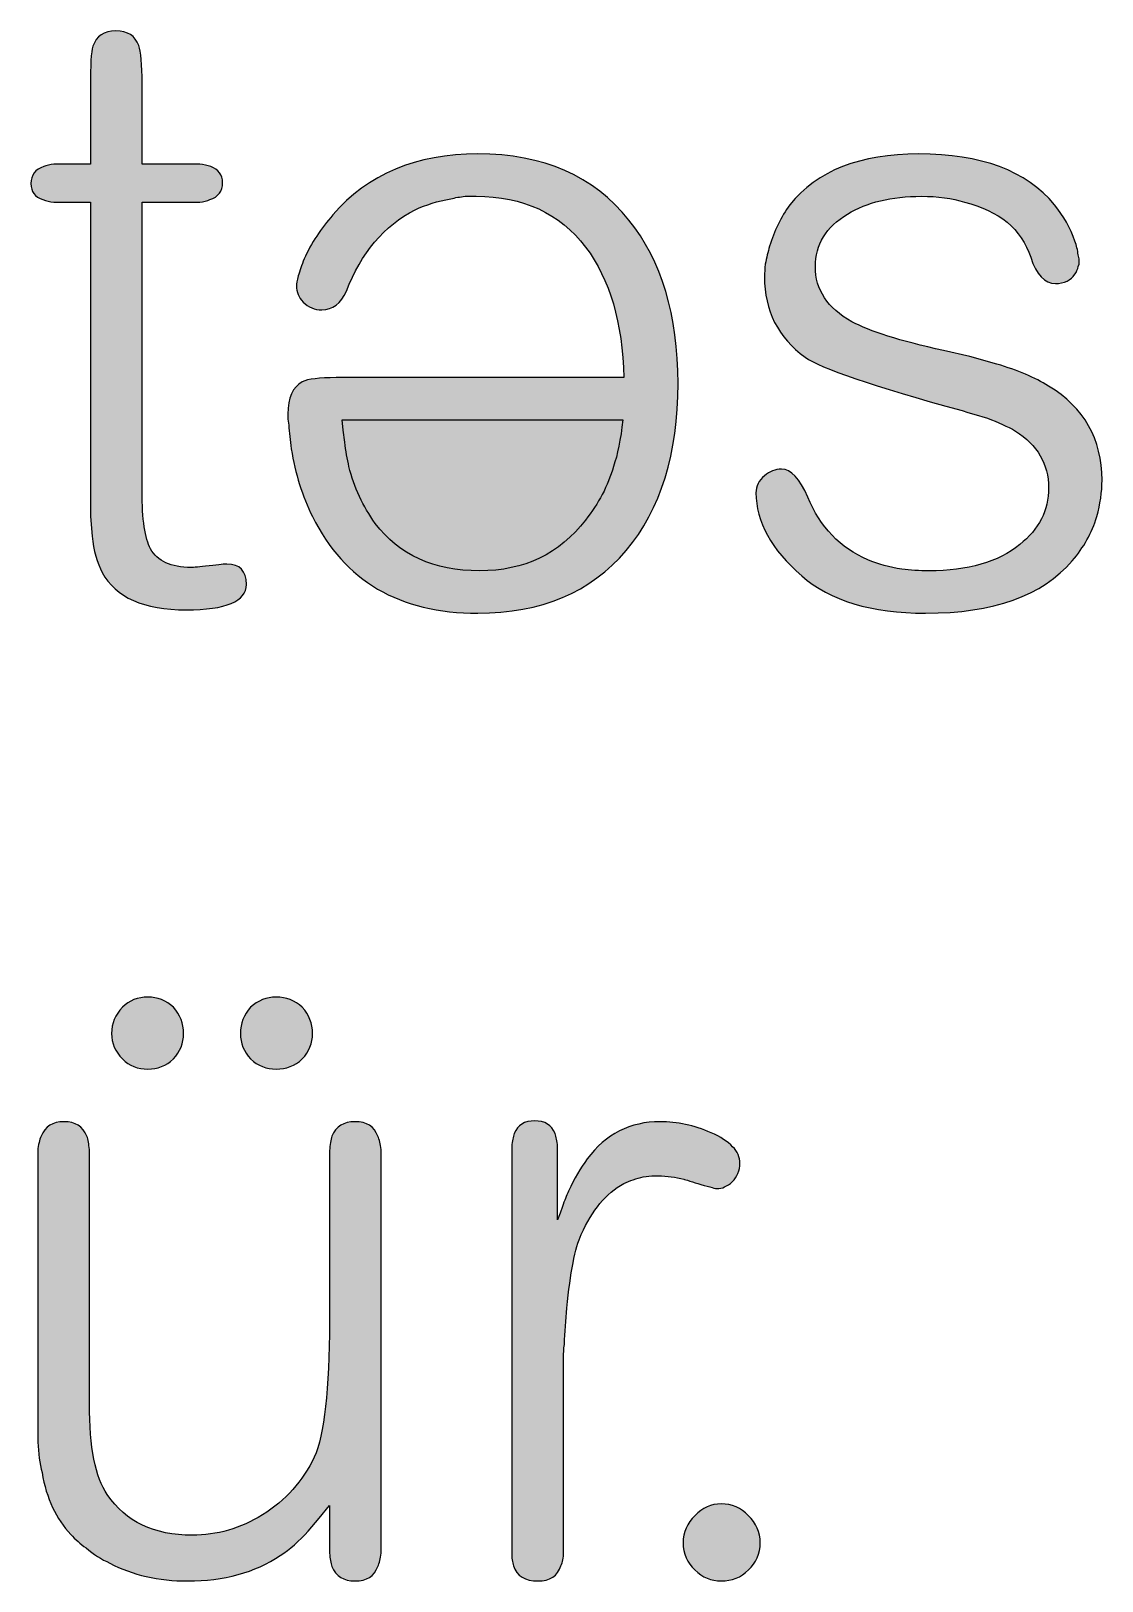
# Model space of a CAD drawing. Header units: centimetres. Extents: x -18.6 to 18.8, y -13 to 11.8.
# Drawn here: x -16.751 to -16.312, y -11.728 to -11.093 of the extents above; entities that cross this region are included whole.
import ezdxf

# ---------------------------------------------------------------- set-up
doc = ezdxf.new("R2010")
doc.units = ezdxf.units.CM
doc.header["$MEASUREMENT"] = 0
doc.layers.add('Layer 1', color=7, linetype='Continuous')

msp = doc.modelspace()

# ---------------------------------------------------------------- hatches: boundary and pattern name
at = {"layer": 'Layer 1', "true_color": 0x373435}
h = msp.add_hatch(color=250, dxfattribs=at)
edge = h.paths.add_edge_path()
edge.add_spline(control_points=[(-16.70529, -11.14752), (-16.70529, -11.14752), (-16.68167, -11.14752), (-16.68167, -11.14752), (-16.68003, -11.14775), (-16.67853, -11.1481), (-16.67714, -11.14856), (-16.6739, -11.14972), (-16.67227, -11.15192), (-16.67227, -11.15516), (-16.67227, -11.15864), (-16.67401, -11.16095), (-16.67748, -11.16211), (-16.67864, -11.16257), (-16.68003, -11.16292), (-16.68167, -11.16315), (-16.68167, -11.16315), (-16.70529, -11.16315), (-16.70529, -11.16315), (-16.70529, -11.16315), (-16.70529, -11.28158), (-16.70529, -11.28158), (-16.70529, -11.29316), (-16.70413, -11.30103), (-16.70181, -11.30519), (-16.69904, -11.31029), (-16.69348, -11.31284), (-16.68514, -11.31284), (-16.68421, -11.31284), (-16.68178, -11.3126), (-16.67784, -11.31214), (-16.67366, -11.31168), (-16.67124, -11.31145), (-16.67055, -11.31145), (-16.6652, -11.31145), (-16.66254, -11.31422), (-16.66254, -11.31978), (-16.66254, -11.32673), (-16.67077, -11.3302), (-16.68722, -11.3302), (-16.7046, -11.3302), (-16.71606, -11.32511), (-16.72163, -11.31492), (-16.72371, -11.31098), (-16.7251, -11.306), (-16.7258, -11.29998), (-16.7258, -11.29998), (-16.72649, -11.292), (-16.72649, -11.292), (-16.72649, -11.292), (-16.72649, -11.16315), (-16.72649, -11.16315), (-16.72649, -11.16315), (-16.74144, -11.16315), (-16.74144, -11.16315), (-16.74305, -11.16292), (-16.74457, -11.16257), (-16.74595, -11.16211), (-16.7492, -11.16095), (-16.75081, -11.15875), (-16.75081, -11.15551), (-16.75081, -11.15204), (-16.74908, -11.14972), (-16.7456, -11.14856), (-16.74445, -11.1481), (-16.74305, -11.14775), (-16.74144, -11.14752), (-16.74144, -11.14752), (-16.72649, -11.14752), (-16.72649, -11.14752), (-16.72649, -11.14752), (-16.72649, -11.11557), (-16.72649, -11.11557), (-16.72649, -11.10701), (-16.72615, -11.10156), (-16.72546, -11.09925), (-16.72405, -11.09508), (-16.72093, -11.09299), (-16.71606, -11.09299), (-16.71121, -11.09299), (-16.70807, -11.09496), (-16.70668, -11.0989), (-16.70575, -11.10145), (-16.70529, -11.10665), (-16.70529, -11.11453), (-16.70529, -11.11453), (-16.70529, -11.14752), (-16.70529, -11.14752)], knot_values=[0, 0, 0, 0, 0.034483, 0.034483, 0.034483, 0.068966, 0.068966, 0.068966, 0.103448, 0.103448, 0.103448, 0.137931, 0.137931, 0.137931, 0.172414, 0.172414, 0.172414, 0.206897, 0.206897, 0.206897, 0.241379, 0.241379, 0.241379, 0.275862, 0.275862, 0.275862, 0.310345, 0.310345, 0.310345, 0.344828, 0.344828, 0.344828, 0.37931, 0.37931, 0.37931, 0.413793, 0.413793, 0.413793, 0.448276, 0.448276, 0.448276, 0.482759, 0.482759, 0.482759, 0.517241, 0.517241, 0.517241, 0.551724, 0.551724, 0.551724, 0.586207, 0.586207, 0.586207, 0.62069, 0.62069, 0.62069, 0.655172, 0.655172, 0.655172, 0.689655, 0.689655, 0.689655, 0.724138, 0.724138, 0.724138, 0.758621, 0.758621, 0.758621, 0.793103, 0.793103, 0.793103, 0.827586, 0.827586, 0.827586, 0.862069, 0.862069, 0.862069, 0.896552, 0.896552, 0.896552, 0.931034, 0.931034, 0.931034, 0.965517, 0.965517, 0.965517, 1, 1, 1, 1], degree=3, periodic=1)
h = msp.add_hatch(color=250, dxfattribs=at)
edge = h.paths.add_edge_path()
edge.add_spline(control_points=[(-16.50789, -11.23504), (-16.50835, -11.21258), (-16.51356, -11.19475), (-16.52352, -11.18156), (-16.53418, -11.16767), (-16.54913, -11.16072), (-16.56836, -11.16072), (-16.56836, -11.16072), (-16.57288, -11.16072), (-16.57288, -11.16072), (-16.57496, -11.16095), (-16.57692, -11.1613), (-16.57878, -11.16177), (-16.58411, -11.16269), (-16.58898, -11.16419), (-16.59337, -11.16627), (-16.60612, -11.17275), (-16.6155, -11.18387), (-16.62152, -11.19961), (-16.62385, -11.20471), (-16.62721, -11.20725), (-16.63161, -11.20725), (-16.63462, -11.20725), (-16.63716, -11.20622), (-16.63926, -11.20413), (-16.64111, -11.20205), (-16.64204, -11.19985), (-16.64204, -11.19753), (-16.64204, -11.19661), (-16.64181, -11.19522), (-16.64135, -11.19337), (-16.64065, -11.19128), (-16.63983, -11.18896), (-16.63891, -11.18642), (-16.63589, -11.17993), (-16.63195, -11.17391), (-16.62709, -11.16836), (-16.61273, -11.15169), (-16.59292, -11.14335), (-16.56767, -11.14335), (-16.54079, -11.14335), (-16.52016, -11.15238), (-16.50579, -11.17045), (-16.49237, -11.18711), (-16.48564, -11.20946), (-16.48564, -11.23747), (-16.48564, -11.26618), (-16.49271, -11.28898), (-16.50685, -11.30589), (-16.52144, -11.32302), (-16.54171, -11.33158), (-16.56767, -11.33158), (-16.59987, -11.33158), (-16.62245, -11.31839), (-16.63543, -11.292), (-16.63961, -11.28366), (-16.64251, -11.2744), (-16.64412, -11.26421), (-16.64459, -11.26074), (-16.64493, -11.2575), (-16.64517, -11.25448), (-16.64539, -11.25333), (-16.64551, -11.25229), (-16.64551, -11.25137), (-16.64551, -11.25137), (-16.64551, -11.24998), (-16.64551, -11.24998), (-16.64551, -11.24326), (-16.64354, -11.23887), (-16.63961, -11.23677), (-16.63729, -11.23562), (-16.63266, -11.23504), (-16.62571, -11.23504), (-16.62571, -11.23504), (-16.50789, -11.23504), (-16.50789, -11.23504)], knot_values=[0, 0, 0, 0, 0.04, 0.04, 0.04, 0.08, 0.08, 0.08, 0.12, 0.12, 0.12, 0.16, 0.16, 0.16, 0.2, 0.2, 0.2, 0.24, 0.24, 0.24, 0.28, 0.28, 0.28, 0.32, 0.32, 0.32, 0.36, 0.36, 0.36, 0.4, 0.4, 0.4, 0.44, 0.44, 0.44, 0.48, 0.48, 0.48, 0.52, 0.52, 0.52, 0.56, 0.56, 0.56, 0.6, 0.6, 0.6, 0.64, 0.64, 0.64, 0.68, 0.68, 0.68, 0.72, 0.72, 0.72, 0.76, 0.76, 0.76, 0.8, 0.8, 0.8, 0.84, 0.84, 0.84, 0.88, 0.88, 0.88, 0.92, 0.92, 0.92, 0.96, 0.96, 0.96, 1, 1, 1, 1], degree=3, periodic=1)
h = msp.add_hatch(color=250, dxfattribs=at)
edge = h.paths.add_edge_path()
edge.add_spline(control_points=[(-16.31187, -11.27706), (-16.31187, -11.28192), (-16.31258, -11.2869), (-16.31396, -11.292), (-16.31604, -11.29871), (-16.31941, -11.30473), (-16.32404, -11.31006), (-16.33632, -11.32442), (-16.35636, -11.33158), (-16.38416, -11.33158), (-16.40641, -11.33158), (-16.42332, -11.3265), (-16.43491, -11.31631), (-16.44741, -11.30542), (-16.45368, -11.29408), (-16.45368, -11.28227), (-16.45368, -11.2795), (-16.45252, -11.27718), (-16.4502, -11.27532), (-16.44811, -11.27348), (-16.44579, -11.27255), (-16.44325, -11.27255), (-16.43931, -11.27255), (-16.43572, -11.27637), (-16.43247, -11.28401), (-16.42737, -11.29628), (-16.41915, -11.30485), (-16.4078, -11.30971), (-16.40362, -11.31156), (-16.39899, -11.31284), (-16.3939, -11.31353), (-16.39043, -11.314), (-16.38671, -11.31422), (-16.38277, -11.31422), (-16.36679, -11.31422), (-16.3544, -11.31063), (-16.34558, -11.30345), (-16.33771, -11.29721), (-16.33378, -11.28945), (-16.33378, -11.28019), (-16.33378, -11.27047), (-16.33829, -11.26271), (-16.34733, -11.25692), (-16.35057, -11.25506), (-16.3544, -11.25333), (-16.35879, -11.25171), (-16.35879, -11.25171), (-16.36436, -11.24998), (-16.36436, -11.24998), (-16.36436, -11.24998), (-16.36679, -11.24927), (-16.36679, -11.24927), (-16.36679, -11.24927), (-16.36922, -11.24858), (-16.36922, -11.24858), (-16.40583, -11.2384), (-16.42726, -11.23111), (-16.43351, -11.22671), (-16.44464, -11.21861), (-16.4502, -11.20761), (-16.4502, -11.19371), (-16.4502, -11.19209), (-16.45009, -11.19035), (-16.44986, -11.1885), (-16.44939, -11.18596), (-16.44881, -11.18353), (-16.44811, -11.18121), (-16.44625, -11.17496), (-16.44348, -11.16929), (-16.43977, -11.16419), (-16.42865, -11.1503), (-16.41104, -11.14335), (-16.38694, -11.14335), (-16.36146, -11.14335), (-16.34292, -11.1503), (-16.33133, -11.16419), (-16.32763, -11.16882), (-16.32485, -11.1738), (-16.32299, -11.17912), (-16.3223, -11.18098), (-16.32184, -11.18283), (-16.32161, -11.18469), (-16.32161, -11.18469), (-16.32126, -11.18642), (-16.32126, -11.18642), (-16.32126, -11.18642), (-16.32126, -11.1885), (-16.32126, -11.1885), (-16.32126, -11.1885), (-16.32161, -11.18954), (-16.32161, -11.18954), (-16.32184, -11.1907), (-16.3223, -11.19174), (-16.32299, -11.19267), (-16.32462, -11.19522), (-16.32728, -11.19649), (-16.33099, -11.19649), (-16.33539, -11.19649), (-16.33876, -11.1929), (-16.34107, -11.18572), (-16.345, -11.17414), (-16.35404, -11.16662), (-16.36818, -11.16315), (-16.37327, -11.16153), (-16.37918, -11.16072), (-16.3859, -11.16072), (-16.39819, -11.16072), (-16.40826, -11.16315), (-16.41614, -11.16801), (-16.42495, -11.17333), (-16.42934, -11.18051), (-16.42934, -11.18954), (-16.42934, -11.19904), (-16.42437, -11.20656), (-16.4144, -11.21212), (-16.40722, -11.21606), (-16.39471, -11.21999), (-16.37687, -11.22393), (-16.37687, -11.22393), (-16.36609, -11.22635), (-16.36609, -11.22635), (-16.36609, -11.22635), (-16.35497, -11.22948), (-16.35497, -11.22948), (-16.34639, -11.23203), (-16.33933, -11.23504), (-16.33378, -11.23851), (-16.31918, -11.24731), (-16.31187, -11.26016), (-16.31187, -11.27706)], knot_values=[0, 0, 0, 0, 0.023256, 0.023256, 0.023256, 0.046512, 0.046512, 0.046512, 0.069767, 0.069767, 0.069767, 0.093023, 0.093023, 0.093023, 0.116279, 0.116279, 0.116279, 0.139535, 0.139535, 0.139535, 0.162791, 0.162791, 0.162791, 0.186047, 0.186047, 0.186047, 0.209302, 0.209302, 0.209302, 0.232558, 0.232558, 0.232558, 0.255814, 0.255814, 0.255814, 0.27907, 0.27907, 0.27907, 0.302326, 0.302326, 0.302326, 0.325581, 0.325581, 0.325581, 0.348837, 0.348837, 0.348837, 0.372093, 0.372093, 0.372093, 0.395349, 0.395349, 0.395349, 0.418605, 0.418605, 0.418605, 0.44186, 0.44186, 0.44186, 0.465116, 0.465116, 0.465116, 0.488372, 0.488372, 0.488372, 0.511628, 0.511628, 0.511628, 0.534884, 0.534884, 0.534884, 0.55814, 0.55814, 0.55814, 0.581395, 0.581395, 0.581395, 0.604651, 0.604651, 0.604651, 0.627907, 0.627907, 0.627907, 0.651163, 0.651163, 0.651163, 0.674419, 0.674419, 0.674419, 0.697674, 0.697674, 0.697674, 0.72093, 0.72093, 0.72093, 0.744186, 0.744186, 0.744186, 0.767442, 0.767442, 0.767442, 0.790698, 0.790698, 0.790698, 0.813953, 0.813953, 0.813953, 0.837209, 0.837209, 0.837209, 0.860465, 0.860465, 0.860465, 0.883721, 0.883721, 0.883721, 0.906977, 0.906977, 0.906977, 0.930233, 0.930233, 0.930233, 0.953488, 0.953488, 0.953488, 0.976744, 0.976744, 0.976744, 1, 1, 1, 1], degree=3, periodic=1)
h = msp.add_hatch(color=250, dxfattribs=at)
edge = h.paths.add_edge_path()
edge.add_spline(control_points=[(-16.62326, -11.2524), (-16.62326, -11.2524), (-16.62292, -11.25658), (-16.62292, -11.25658), (-16.62292, -11.25658), (-16.62223, -11.26143), (-16.62223, -11.26143), (-16.62176, -11.26514), (-16.62118, -11.2685), (-16.62049, -11.27151), (-16.6184, -11.28008), (-16.61481, -11.28783), (-16.60971, -11.29477), (-16.59998, -11.30774), (-16.58574, -11.31422), (-16.56697, -11.31422), (-16.54866, -11.31422), (-16.53418, -11.30728), (-16.52352, -11.29339), (-16.51819, -11.28667), (-16.51437, -11.27938), (-16.51206, -11.27151), (-16.51043, -11.26664), (-16.50916, -11.26027), (-16.50824, -11.2524), (-16.50824, -11.2524), (-16.62326, -11.2524), (-16.62326, -11.2524)], knot_values=[0, 0, 0, 0, 0.111111, 0.111111, 0.111111, 0.222222, 0.222222, 0.222222, 0.333333, 0.333333, 0.333333, 0.444444, 0.444444, 0.444444, 0.555556, 0.555556, 0.555556, 0.666667, 0.666667, 0.666667, 0.777778, 0.777778, 0.777778, 0.888889, 0.888889, 0.888889, 1, 1, 1, 1], degree=3, periodic=1)
h = msp.add_hatch(color=250, dxfattribs=at)
edge = h.paths.add_edge_path()
edge.add_spline(control_points=[(-16.68827, -11.50384), (-16.68827, -11.50778), (-16.68966, -11.51126), (-16.69243, -11.51426), (-16.69545, -11.51704), (-16.69893, -11.51844), (-16.70286, -11.51844), (-16.70703, -11.51844), (-16.71051, -11.51704), (-16.71329, -11.51426), (-16.71631, -11.51126), (-16.71781, -11.50778), (-16.71781, -11.50384), (-16.71781, -11.49968), (-16.71631, -11.49609), (-16.71329, -11.49308), (-16.71051, -11.4903), (-16.70703, -11.48891), (-16.70286, -11.48891), (-16.69893, -11.48891), (-16.69545, -11.4903), (-16.69243, -11.49308), (-16.68966, -11.49609), (-16.68827, -11.49968), (-16.68827, -11.50384)], knot_values=[0, 0, 0, 0, 0.125, 0.125, 0.125, 0.25, 0.25, 0.25, 0.375, 0.375, 0.375, 0.5, 0.5, 0.5, 0.625, 0.625, 0.625, 0.75, 0.75, 0.75, 0.875, 0.875, 0.875, 1, 1, 1, 1], degree=3, periodic=1)
h = msp.add_hatch(color=250, dxfattribs=at)
edge = h.paths.add_edge_path()
edge.add_spline(control_points=[(-16.63544, -11.50384), (-16.63544, -11.50778), (-16.63683, -11.51126), (-16.63961, -11.51426), (-16.64263, -11.51704), (-16.64621, -11.51844), (-16.65038, -11.51844), (-16.65433, -11.51844), (-16.6578, -11.51704), (-16.66081, -11.51426), (-16.66359, -11.51126), (-16.66498, -11.50778), (-16.66498, -11.50384), (-16.66498, -11.49968), (-16.66359, -11.49609), (-16.66081, -11.49308), (-16.6578, -11.4903), (-16.65433, -11.48891), (-16.65038, -11.48891), (-16.64621, -11.48891), (-16.64263, -11.4903), (-16.63961, -11.49308), (-16.63683, -11.49609), (-16.63544, -11.49968), (-16.63544, -11.50384)], knot_values=[0, 0, 0, 0, 0.125, 0.125, 0.125, 0.25, 0.25, 0.25, 0.375, 0.375, 0.375, 0.5, 0.5, 0.5, 0.625, 0.625, 0.625, 0.75, 0.75, 0.75, 0.875, 0.875, 0.875, 1, 1, 1, 1], degree=3, periodic=1)
h = msp.add_hatch(color=250, dxfattribs=at)
edge = h.paths.add_edge_path()
edge.add_spline(control_points=[(-16.74804, -11.55178), (-16.74781, -11.54946), (-16.74735, -11.54749), (-16.74665, -11.54587), (-16.74504, -11.54193), (-16.74191, -11.53996), (-16.73727, -11.53996), (-16.73264, -11.53996), (-16.72951, -11.54193), (-16.72788, -11.54587), (-16.72743, -11.54726), (-16.72708, -11.54911), (-16.72685, -11.55143), (-16.72685, -11.55143), (-16.72685, -11.65562), (-16.72685, -11.65562), (-16.72685, -11.67344), (-16.7244, -11.68583), (-16.71955, -11.69277), (-16.7119, -11.70389), (-16.70031, -11.70945), (-16.68479, -11.70945), (-16.6746, -11.70945), (-16.66498, -11.70667), (-16.65594, -11.70111), (-16.64645, -11.69509), (-16.63938, -11.68722), (-16.63474, -11.67749), (-16.63057, -11.66824), (-16.62849, -11.64971), (-16.62849, -11.62193), (-16.62849, -11.62193), (-16.62849, -11.55178), (-16.62849, -11.55178), (-16.62826, -11.54946), (-16.62791, -11.54749), (-16.62745, -11.54587), (-16.62583, -11.54193), (-16.62269, -11.53996), (-16.61806, -11.53996), (-16.6132, -11.53996), (-16.61007, -11.54193), (-16.60868, -11.54587), (-16.60798, -11.54726), (-16.60752, -11.54911), (-16.60729, -11.55143), (-16.60729, -11.55143), (-16.60729, -11.71674), (-16.60729, -11.71674), (-16.60752, -11.71906), (-16.60798, -11.7209), (-16.60868, -11.7223), (-16.61007, -11.72624), (-16.6132, -11.7282), (-16.61806, -11.7282), (-16.62269, -11.7282), (-16.62583, -11.72624), (-16.62745, -11.7223), (-16.62791, -11.7209), (-16.62826, -11.71906), (-16.62849, -11.71674), (-16.62849, -11.71674), (-16.62849, -11.69729), (-16.62849, -11.69729), (-16.62849, -11.69729), (-16.63266, -11.7025), (-16.63266, -11.7025), (-16.63266, -11.7025), (-16.63717, -11.70771), (-16.63717, -11.70771), (-16.64089, -11.71188), (-16.64471, -11.71524), (-16.64864, -11.71778), (-16.65907, -11.72472), (-16.6717, -11.7282), (-16.68653, -11.7282), (-16.69857, -11.7282), (-16.70923, -11.72577), (-16.7185, -11.7209), (-16.72197, -11.71929), (-16.72521, -11.7172), (-16.72824, -11.71466), (-16.73055, -11.71303), (-16.73264, -11.71119), (-16.73448, -11.70909), (-16.74052, -11.70285), (-16.74446, -11.6944), (-16.7463, -11.68375), (-16.74723, -11.68004), (-16.74781, -11.67588), (-16.74804, -11.67124), (-16.74804, -11.67124), (-16.74804, -11.55178), (-16.74804, -11.55178)], knot_values=[0, 0, 0, 0, 0.032258, 0.032258, 0.032258, 0.064516, 0.064516, 0.064516, 0.096774, 0.096774, 0.096774, 0.129032, 0.129032, 0.129032, 0.16129, 0.16129, 0.16129, 0.193548, 0.193548, 0.193548, 0.225806, 0.225806, 0.225806, 0.258065, 0.258065, 0.258065, 0.290323, 0.290323, 0.290323, 0.322581, 0.322581, 0.322581, 0.354839, 0.354839, 0.354839, 0.387097, 0.387097, 0.387097, 0.419355, 0.419355, 0.419355, 0.451613, 0.451613, 0.451613, 0.483871, 0.483871, 0.483871, 0.516129, 0.516129, 0.516129, 0.548387, 0.548387, 0.548387, 0.580645, 0.580645, 0.580645, 0.612903, 0.612903, 0.612903, 0.645161, 0.645161, 0.645161, 0.677419, 0.677419, 0.677419, 0.709677, 0.709677, 0.709677, 0.741935, 0.741935, 0.741935, 0.774194, 0.774194, 0.774194, 0.806452, 0.806452, 0.806452, 0.83871, 0.83871, 0.83871, 0.870968, 0.870968, 0.870968, 0.903226, 0.903226, 0.903226, 0.935484, 0.935484, 0.935484, 0.967742, 0.967742, 0.967742, 1, 1, 1, 1], degree=3, periodic=1)
h = msp.add_hatch(color=250, dxfattribs=at)
edge = h.paths.add_edge_path()
edge.add_spline(control_points=[(-16.53256, -11.7164), (-16.53256, -11.71871), (-16.53292, -11.72056), (-16.53361, -11.72195), (-16.535, -11.72611), (-16.53814, -11.7282), (-16.54299, -11.7282), (-16.54832, -11.7282), (-16.55169, -11.72611), (-16.55308, -11.72195), (-16.55354, -11.72056), (-16.55378, -11.71871), (-16.55378, -11.7164), (-16.55378, -11.7164), (-16.55378, -11.55004), (-16.55378, -11.55004), (-16.55354, -11.54796), (-16.5532, -11.54622), (-16.55273, -11.54483), (-16.55134, -11.54136), (-16.54856, -11.53962), (-16.54438, -11.53962), (-16.54022, -11.53962), (-16.53744, -11.54136), (-16.53605, -11.54483), (-16.53558, -11.54622), (-16.53523, -11.54796), (-16.535, -11.55004), (-16.535, -11.55004), (-16.535, -11.58025), (-16.535, -11.58025), (-16.535, -11.58025), (-16.53395, -11.57747), (-16.53395, -11.57747), (-16.53395, -11.57747), (-16.53292, -11.5747), (-16.53292, -11.5747), (-16.53222, -11.57238), (-16.53141, -11.5703), (-16.53048, -11.56844), (-16.52817, -11.56335), (-16.52563, -11.55896), (-16.52284, -11.55525), (-16.5152, -11.54506), (-16.50522, -11.53996), (-16.49296, -11.53996), (-16.486, -11.53996), (-16.47905, -11.54147), (-16.4721, -11.54448), (-16.46423, -11.54796), (-16.46028, -11.55212), (-16.46028, -11.55699), (-16.46028, -11.55999), (-16.46132, -11.56254), (-16.46341, -11.56462), (-16.4655, -11.56648), (-16.46758, -11.5674), (-16.46967, -11.5674), (-16.47013, -11.5674), (-16.47233, -11.56683), (-16.47626, -11.56567), (-16.4779, -11.5652), (-16.4794, -11.56474), (-16.48079, -11.56428), (-16.48218, -11.56381), (-16.48299, -11.56359), (-16.48322, -11.56359), (-16.48669, -11.56265), (-16.49016, -11.5622), (-16.49365, -11.5622), (-16.49365, -11.5622), (-16.49643, -11.5622), (-16.49643, -11.5622), (-16.49643, -11.5622), (-16.4999, -11.56254), (-16.4999, -11.56254), (-16.50268, -11.56323), (-16.50535, -11.56417), (-16.5079, -11.56532), (-16.51508, -11.56925), (-16.52086, -11.5762), (-16.52527, -11.58615), (-16.52782, -11.59172), (-16.52979, -11.60178), (-16.53118, -11.61637), (-16.53164, -11.62123), (-16.53198, -11.62622), (-16.53222, -11.6313), (-16.53245, -11.63316), (-16.53256, -11.6349), (-16.53256, -11.63651), (-16.53256, -11.63651), (-16.53256, -11.7164), (-16.53256, -11.7164)], knot_values=[0, 0, 0, 0, 0.032258, 0.032258, 0.032258, 0.064516, 0.064516, 0.064516, 0.096774, 0.096774, 0.096774, 0.129032, 0.129032, 0.129032, 0.16129, 0.16129, 0.16129, 0.193548, 0.193548, 0.193548, 0.225806, 0.225806, 0.225806, 0.258065, 0.258065, 0.258065, 0.290323, 0.290323, 0.290323, 0.322581, 0.322581, 0.322581, 0.354839, 0.354839, 0.354839, 0.387097, 0.387097, 0.387097, 0.419355, 0.419355, 0.419355, 0.451613, 0.451613, 0.451613, 0.483871, 0.483871, 0.483871, 0.516129, 0.516129, 0.516129, 0.548387, 0.548387, 0.548387, 0.580645, 0.580645, 0.580645, 0.612903, 0.612903, 0.612903, 0.645161, 0.645161, 0.645161, 0.677419, 0.677419, 0.677419, 0.709677, 0.709677, 0.709677, 0.741935, 0.741935, 0.741935, 0.774194, 0.774194, 0.774194, 0.806452, 0.806452, 0.806452, 0.83871, 0.83871, 0.83871, 0.870968, 0.870968, 0.870968, 0.903226, 0.903226, 0.903226, 0.935484, 0.935484, 0.935484, 0.967742, 0.967742, 0.967742, 1, 1, 1, 1], degree=3, periodic=1)
h = msp.add_hatch(color=250, dxfattribs=at)
edge = h.paths.add_edge_path()
edge.add_spline(control_points=[(-16.45194, -11.71257), (-16.45194, -11.71697), (-16.45356, -11.72067), (-16.4568, -11.72369), (-16.45981, -11.72669), (-16.46353, -11.7282), (-16.46792, -11.7282), (-16.4721, -11.7282), (-16.47568, -11.72669), (-16.4787, -11.72369), (-16.48195, -11.72067), (-16.48356, -11.71697), (-16.48356, -11.71257), (-16.48356, -11.70817), (-16.48195, -11.70447), (-16.4787, -11.70146), (-16.47568, -11.69822), (-16.4721, -11.69659), (-16.46792, -11.69659), (-16.46353, -11.69659), (-16.45981, -11.69822), (-16.4568, -11.70146), (-16.45356, -11.70447), (-16.45194, -11.70817), (-16.45194, -11.71257)], knot_values=[0, 0, 0, 0, 0.125, 0.125, 0.125, 0.25, 0.25, 0.25, 0.375, 0.375, 0.375, 0.5, 0.5, 0.5, 0.625, 0.625, 0.625, 0.75, 0.75, 0.75, 0.875, 0.875, 0.875, 1, 1, 1, 1], degree=3, periodic=1)

# ---------------------------------------------------------------- linework, layer by layer
at = {"layer": 'Layer 1', "color": 250}
for points, knots in [([(-16.70529, -11.14752), (-16.70529, -11.14752), (-16.68167, -11.14752), (-16.68167, -11.14752), (-16.68003, -11.14775), (-16.67853, -11.1481), (-16.67714, -11.14856), (-16.6739, -11.14972), (-16.67227, -11.15192), (-16.67227, -11.15516), (-16.67227, -11.15864), (-16.67401, -11.16095), (-16.67748, -11.16211), (-16.67864, -11.16257), (-16.68003, -11.16292), (-16.68167, -11.16315), (-16.68167, -11.16315), (-16.70529, -11.16315), (-16.70529, -11.16315), (-16.70529, -11.16315), (-16.70529, -11.28158), (-16.70529, -11.28158), (-16.70529, -11.29316), (-16.70413, -11.30103), (-16.70181, -11.30519), (-16.69904, -11.31029), (-16.69348, -11.31284), (-16.68514, -11.31284), (-16.68421, -11.31284), (-16.68178, -11.3126), (-16.67784, -11.31214), (-16.67366, -11.31168), (-16.67124, -11.31145), (-16.67055, -11.31145), (-16.6652, -11.31145), (-16.66254, -11.31422), (-16.66254, -11.31978), (-16.66254, -11.32673), (-16.67077, -11.3302), (-16.68722, -11.3302), (-16.7046, -11.3302), (-16.71606, -11.32511), (-16.72163, -11.31492), (-16.72371, -11.31098), (-16.7251, -11.306), (-16.7258, -11.29998), (-16.7258, -11.29998), (-16.72649, -11.292), (-16.72649, -11.292), (-16.72649, -11.292), (-16.72649, -11.16315), (-16.72649, -11.16315), (-16.72649, -11.16315), (-16.74144, -11.16315), (-16.74144, -11.16315), (-16.74305, -11.16292), (-16.74457, -11.16257), (-16.74595, -11.16211), (-16.7492, -11.16095), (-16.75081, -11.15875), (-16.75081, -11.15551), (-16.75081, -11.15204), (-16.74908, -11.14972), (-16.7456, -11.14856), (-16.74445, -11.1481), (-16.74305, -11.14775), (-16.74144, -11.14752), (-16.74144, -11.14752), (-16.72649, -11.14752), (-16.72649, -11.14752), (-16.72649, -11.14752), (-16.72649, -11.11557), (-16.72649, -11.11557), (-16.72649, -11.10701), (-16.72615, -11.10156), (-16.72546, -11.09925), (-16.72405, -11.09508), (-16.72093, -11.09299), (-16.71606, -11.09299), (-16.71121, -11.09299), (-16.70807, -11.09496), (-16.70668, -11.0989), (-16.70575, -11.10145), (-16.70529, -11.10665), (-16.70529, -11.11453), (-16.70529, -11.11453), (-16.70529, -11.14752), (-16.70529, -11.14752)], [0, 0, 0, 0, 0.034483, 0.034483, 0.034483, 0.068966, 0.068966, 0.068966, 0.103448, 0.103448, 0.103448, 0.137931, 0.137931, 0.137931, 0.172414, 0.172414, 0.172414, 0.206897, 0.206897, 0.206897, 0.241379, 0.241379, 0.241379, 0.275862, 0.275862, 0.275862, 0.310345, 0.310345, 0.310345, 0.344828, 0.344828, 0.344828, 0.37931, 0.37931, 0.37931, 0.413793, 0.413793, 0.413793, 0.448276, 0.448276, 0.448276, 0.482759, 0.482759, 0.482759, 0.517241, 0.517241, 0.517241, 0.551724, 0.551724, 0.551724, 0.586207, 0.586207, 0.586207, 0.62069, 0.62069, 0.62069, 0.655172, 0.655172, 0.655172, 0.689655, 0.689655, 0.689655, 0.724138, 0.724138, 0.724138, 0.758621, 0.758621, 0.758621, 0.793103, 0.793103, 0.793103, 0.827586, 0.827586, 0.827586, 0.862069, 0.862069, 0.862069, 0.896552, 0.896552, 0.896552, 0.931034, 0.931034, 0.931034, 0.965517, 0.965517, 0.965517, 1, 1, 1, 1]), ([(-16.50789, -11.23504), (-16.50835, -11.21258), (-16.51356, -11.19475), (-16.52352, -11.18156), (-16.53418, -11.16767), (-16.54913, -11.16072), (-16.56836, -11.16072), (-16.56836, -11.16072), (-16.57288, -11.16072), (-16.57288, -11.16072), (-16.57496, -11.16095), (-16.57692, -11.1613), (-16.57878, -11.16177), (-16.58411, -11.16269), (-16.58898, -11.16419), (-16.59337, -11.16627), (-16.60612, -11.17275), (-16.6155, -11.18387), (-16.62152, -11.19961), (-16.62385, -11.20471), (-16.62721, -11.20725), (-16.63161, -11.20725), (-16.63462, -11.20725), (-16.63716, -11.20622), (-16.63926, -11.20413), (-16.64111, -11.20205), (-16.64204, -11.19985), (-16.64204, -11.19753), (-16.64204, -11.19661), (-16.64181, -11.19522), (-16.64135, -11.19337), (-16.64065, -11.19128), (-16.63983, -11.18896), (-16.63891, -11.18642), (-16.63589, -11.17993), (-16.63195, -11.17391), (-16.62709, -11.16836), (-16.61273, -11.15169), (-16.59292, -11.14335), (-16.56767, -11.14335), (-16.54079, -11.14335), (-16.52016, -11.15238), (-16.50579, -11.17045), (-16.49237, -11.18711), (-16.48564, -11.20946), (-16.48564, -11.23747), (-16.48564, -11.26618), (-16.49271, -11.28898), (-16.50685, -11.30589), (-16.52144, -11.32302), (-16.54171, -11.33158), (-16.56767, -11.33158), (-16.59987, -11.33158), (-16.62245, -11.31839), (-16.63543, -11.292), (-16.63961, -11.28366), (-16.64251, -11.2744), (-16.64412, -11.26421), (-16.64459, -11.26074), (-16.64493, -11.2575), (-16.64517, -11.25448), (-16.64539, -11.25333), (-16.64551, -11.25229), (-16.64551, -11.25137), (-16.64551, -11.25137), (-16.64551, -11.24998), (-16.64551, -11.24998), (-16.64551, -11.24326), (-16.64354, -11.23887), (-16.63961, -11.23677), (-16.63729, -11.23562), (-16.63266, -11.23504), (-16.62571, -11.23504), (-16.62571, -11.23504), (-16.50789, -11.23504), (-16.50789, -11.23504)], [0, 0, 0, 0, 0.04, 0.04, 0.04, 0.08, 0.08, 0.08, 0.12, 0.12, 0.12, 0.16, 0.16, 0.16, 0.2, 0.2, 0.2, 0.24, 0.24, 0.24, 0.28, 0.28, 0.28, 0.32, 0.32, 0.32, 0.36, 0.36, 0.36, 0.4, 0.4, 0.4, 0.44, 0.44, 0.44, 0.48, 0.48, 0.48, 0.52, 0.52, 0.52, 0.56, 0.56, 0.56, 0.6, 0.6, 0.6, 0.64, 0.64, 0.64, 0.68, 0.68, 0.68, 0.72, 0.72, 0.72, 0.76, 0.76, 0.76, 0.8, 0.8, 0.8, 0.84, 0.84, 0.84, 0.88, 0.88, 0.88, 0.92, 0.92, 0.92, 0.96, 0.96, 0.96, 1, 1, 1, 1]), ([(-16.31187, -11.27706), (-16.31187, -11.28192), (-16.31258, -11.2869), (-16.31396, -11.292), (-16.31604, -11.29871), (-16.31941, -11.30473), (-16.32404, -11.31006), (-16.33632, -11.32442), (-16.35636, -11.33158), (-16.38416, -11.33158), (-16.40641, -11.33158), (-16.42332, -11.3265), (-16.43491, -11.31631), (-16.44741, -11.30542), (-16.45368, -11.29408), (-16.45368, -11.28227), (-16.45368, -11.2795), (-16.45252, -11.27718), (-16.4502, -11.27532), (-16.44811, -11.27348), (-16.44579, -11.27255), (-16.44325, -11.27255), (-16.43931, -11.27255), (-16.43572, -11.27637), (-16.43247, -11.28401), (-16.42737, -11.29628), (-16.41915, -11.30485), (-16.4078, -11.30971), (-16.40362, -11.31156), (-16.39899, -11.31284), (-16.3939, -11.31353), (-16.39043, -11.314), (-16.38671, -11.31422), (-16.38277, -11.31422), (-16.36679, -11.31422), (-16.3544, -11.31063), (-16.34558, -11.30345), (-16.33771, -11.29721), (-16.33378, -11.28945), (-16.33378, -11.28019), (-16.33378, -11.27047), (-16.33829, -11.26271), (-16.34733, -11.25692), (-16.35057, -11.25506), (-16.3544, -11.25333), (-16.35879, -11.25171), (-16.35879, -11.25171), (-16.36436, -11.24998), (-16.36436, -11.24998), (-16.36436, -11.24998), (-16.36679, -11.24927), (-16.36679, -11.24927), (-16.36679, -11.24927), (-16.36922, -11.24858), (-16.36922, -11.24858), (-16.40583, -11.2384), (-16.42726, -11.23111), (-16.43351, -11.22671), (-16.44464, -11.21861), (-16.4502, -11.20761), (-16.4502, -11.19371), (-16.4502, -11.19209), (-16.45009, -11.19035), (-16.44986, -11.1885), (-16.44939, -11.18596), (-16.44881, -11.18353), (-16.44811, -11.18121), (-16.44625, -11.17496), (-16.44348, -11.16929), (-16.43977, -11.16419), (-16.42865, -11.1503), (-16.41104, -11.14335), (-16.38694, -11.14335), (-16.36146, -11.14335), (-16.34292, -11.1503), (-16.33133, -11.16419), (-16.32763, -11.16882), (-16.32485, -11.1738), (-16.32299, -11.17912), (-16.3223, -11.18098), (-16.32184, -11.18283), (-16.32161, -11.18469), (-16.32161, -11.18469), (-16.32126, -11.18642), (-16.32126, -11.18642), (-16.32126, -11.18642), (-16.32126, -11.1885), (-16.32126, -11.1885), (-16.32126, -11.1885), (-16.32161, -11.18954), (-16.32161, -11.18954), (-16.32184, -11.1907), (-16.3223, -11.19174), (-16.32299, -11.19267), (-16.32462, -11.19522), (-16.32728, -11.19649), (-16.33099, -11.19649), (-16.33539, -11.19649), (-16.33876, -11.1929), (-16.34107, -11.18572), (-16.345, -11.17414), (-16.35404, -11.16662), (-16.36818, -11.16315), (-16.37327, -11.16153), (-16.37918, -11.16072), (-16.3859, -11.16072), (-16.39819, -11.16072), (-16.40826, -11.16315), (-16.41614, -11.16801), (-16.42495, -11.17333), (-16.42934, -11.18051), (-16.42934, -11.18954), (-16.42934, -11.19904), (-16.42437, -11.20656), (-16.4144, -11.21212), (-16.40722, -11.21606), (-16.39471, -11.21999), (-16.37687, -11.22393), (-16.37687, -11.22393), (-16.36609, -11.22635), (-16.36609, -11.22635), (-16.36609, -11.22635), (-16.35497, -11.22948), (-16.35497, -11.22948), (-16.34639, -11.23203), (-16.33933, -11.23504), (-16.33378, -11.23851), (-16.31918, -11.24731), (-16.31187, -11.26016), (-16.31187, -11.27706)], [0, 0, 0, 0, 0.023256, 0.023256, 0.023256, 0.046512, 0.046512, 0.046512, 0.069767, 0.069767, 0.069767, 0.093023, 0.093023, 0.093023, 0.116279, 0.116279, 0.116279, 0.139535, 0.139535, 0.139535, 0.162791, 0.162791, 0.162791, 0.186047, 0.186047, 0.186047, 0.209302, 0.209302, 0.209302, 0.232558, 0.232558, 0.232558, 0.255814, 0.255814, 0.255814, 0.27907, 0.27907, 0.27907, 0.302326, 0.302326, 0.302326, 0.325581, 0.325581, 0.325581, 0.348837, 0.348837, 0.348837, 0.372093, 0.372093, 0.372093, 0.395349, 0.395349, 0.395349, 0.418605, 0.418605, 0.418605, 0.44186, 0.44186, 0.44186, 0.465116, 0.465116, 0.465116, 0.488372, 0.488372, 0.488372, 0.511628, 0.511628, 0.511628, 0.534884, 0.534884, 0.534884, 0.55814, 0.55814, 0.55814, 0.581395, 0.581395, 0.581395, 0.604651, 0.604651, 0.604651, 0.627907, 0.627907, 0.627907, 0.651163, 0.651163, 0.651163, 0.674419, 0.674419, 0.674419, 0.697674, 0.697674, 0.697674, 0.72093, 0.72093, 0.72093, 0.744186, 0.744186, 0.744186, 0.767442, 0.767442, 0.767442, 0.790698, 0.790698, 0.790698, 0.813953, 0.813953, 0.813953, 0.837209, 0.837209, 0.837209, 0.860465, 0.860465, 0.860465, 0.883721, 0.883721, 0.883721, 0.906977, 0.906977, 0.906977, 0.930233, 0.930233, 0.930233, 0.953488, 0.953488, 0.953488, 0.976744, 0.976744, 0.976744, 1, 1, 1, 1]), ([(-16.62326, -11.2524), (-16.62326, -11.2524), (-16.62292, -11.25658), (-16.62292, -11.25658), (-16.62292, -11.25658), (-16.62223, -11.26143), (-16.62223, -11.26143), (-16.62176, -11.26514), (-16.62118, -11.2685), (-16.62049, -11.27151), (-16.6184, -11.28008), (-16.61481, -11.28783), (-16.60971, -11.29477), (-16.59998, -11.30774), (-16.58574, -11.31422), (-16.56697, -11.31422), (-16.54866, -11.31422), (-16.53418, -11.30728), (-16.52352, -11.29339), (-16.51819, -11.28667), (-16.51437, -11.27938), (-16.51206, -11.27151), (-16.51043, -11.26664), (-16.50916, -11.26027), (-16.50824, -11.2524), (-16.50824, -11.2524), (-16.62326, -11.2524), (-16.62326, -11.2524)], [0, 0, 0, 0, 0.111111, 0.111111, 0.111111, 0.222222, 0.222222, 0.222222, 0.333333, 0.333333, 0.333333, 0.444444, 0.444444, 0.444444, 0.555556, 0.555556, 0.555556, 0.666667, 0.666667, 0.666667, 0.777778, 0.777778, 0.777778, 0.888889, 0.888889, 0.888889, 1, 1, 1, 1]), ([(-16.68827, -11.50384), (-16.68827, -11.50778), (-16.68966, -11.51126), (-16.69243, -11.51426), (-16.69545, -11.51704), (-16.69893, -11.51844), (-16.70286, -11.51844), (-16.70703, -11.51844), (-16.71051, -11.51704), (-16.71329, -11.51426), (-16.71631, -11.51126), (-16.71781, -11.50778), (-16.71781, -11.50384), (-16.71781, -11.49968), (-16.71631, -11.49609), (-16.71329, -11.49308), (-16.71051, -11.4903), (-16.70703, -11.48891), (-16.70286, -11.48891), (-16.69893, -11.48891), (-16.69545, -11.4903), (-16.69243, -11.49308), (-16.68966, -11.49609), (-16.68827, -11.49968), (-16.68827, -11.50384)], [0, 0, 0, 0, 0.125, 0.125, 0.125, 0.25, 0.25, 0.25, 0.375, 0.375, 0.375, 0.5, 0.5, 0.5, 0.625, 0.625, 0.625, 0.75, 0.75, 0.75, 0.875, 0.875, 0.875, 1, 1, 1, 1]), ([(-16.63544, -11.50384), (-16.63544, -11.50778), (-16.63683, -11.51126), (-16.63961, -11.51426), (-16.64263, -11.51704), (-16.64621, -11.51844), (-16.65038, -11.51844), (-16.65433, -11.51844), (-16.6578, -11.51704), (-16.66081, -11.51426), (-16.66359, -11.51126), (-16.66498, -11.50778), (-16.66498, -11.50384), (-16.66498, -11.49968), (-16.66359, -11.49609), (-16.66081, -11.49308), (-16.6578, -11.4903), (-16.65433, -11.48891), (-16.65038, -11.48891), (-16.64621, -11.48891), (-16.64263, -11.4903), (-16.63961, -11.49308), (-16.63683, -11.49609), (-16.63544, -11.49968), (-16.63544, -11.50384)], [0, 0, 0, 0, 0.125, 0.125, 0.125, 0.25, 0.25, 0.25, 0.375, 0.375, 0.375, 0.5, 0.5, 0.5, 0.625, 0.625, 0.625, 0.75, 0.75, 0.75, 0.875, 0.875, 0.875, 1, 1, 1, 1]), ([(-16.74804, -11.55178), (-16.74781, -11.54946), (-16.74735, -11.54749), (-16.74665, -11.54587), (-16.74504, -11.54193), (-16.74191, -11.53996), (-16.73727, -11.53996), (-16.73264, -11.53996), (-16.72951, -11.54193), (-16.72788, -11.54587), (-16.72743, -11.54726), (-16.72708, -11.54911), (-16.72685, -11.55143), (-16.72685, -11.55143), (-16.72685, -11.65562), (-16.72685, -11.65562), (-16.72685, -11.67344), (-16.7244, -11.68583), (-16.71955, -11.69277), (-16.7119, -11.70389), (-16.70031, -11.70945), (-16.68479, -11.70945), (-16.6746, -11.70945), (-16.66498, -11.70667), (-16.65594, -11.70111), (-16.64645, -11.69509), (-16.63938, -11.68722), (-16.63474, -11.67749), (-16.63057, -11.66824), (-16.62849, -11.64971), (-16.62849, -11.62193), (-16.62849, -11.62193), (-16.62849, -11.55178), (-16.62849, -11.55178), (-16.62826, -11.54946), (-16.62791, -11.54749), (-16.62745, -11.54587), (-16.62583, -11.54193), (-16.62269, -11.53996), (-16.61806, -11.53996), (-16.6132, -11.53996), (-16.61007, -11.54193), (-16.60868, -11.54587), (-16.60798, -11.54726), (-16.60752, -11.54911), (-16.60729, -11.55143), (-16.60729, -11.55143), (-16.60729, -11.71674), (-16.60729, -11.71674), (-16.60752, -11.71906), (-16.60798, -11.7209), (-16.60868, -11.7223), (-16.61007, -11.72624), (-16.6132, -11.7282), (-16.61806, -11.7282), (-16.62269, -11.7282), (-16.62583, -11.72624), (-16.62745, -11.7223), (-16.62791, -11.7209), (-16.62826, -11.71906), (-16.62849, -11.71674), (-16.62849, -11.71674), (-16.62849, -11.69729), (-16.62849, -11.69729), (-16.62849, -11.69729), (-16.63266, -11.7025), (-16.63266, -11.7025), (-16.63266, -11.7025), (-16.63717, -11.70771), (-16.63717, -11.70771), (-16.64089, -11.71188), (-16.64471, -11.71524), (-16.64864, -11.71778), (-16.65907, -11.72472), (-16.6717, -11.7282), (-16.68653, -11.7282), (-16.69857, -11.7282), (-16.70923, -11.72577), (-16.7185, -11.7209), (-16.72197, -11.71929), (-16.72521, -11.7172), (-16.72824, -11.71466), (-16.73055, -11.71303), (-16.73264, -11.71119), (-16.73448, -11.70909), (-16.74052, -11.70285), (-16.74446, -11.6944), (-16.7463, -11.68375), (-16.74723, -11.68004), (-16.74781, -11.67588), (-16.74804, -11.67124), (-16.74804, -11.67124), (-16.74804, -11.55178), (-16.74804, -11.55178)], [0, 0, 0, 0, 0.032258, 0.032258, 0.032258, 0.064516, 0.064516, 0.064516, 0.096774, 0.096774, 0.096774, 0.129032, 0.129032, 0.129032, 0.16129, 0.16129, 0.16129, 0.193548, 0.193548, 0.193548, 0.225806, 0.225806, 0.225806, 0.258065, 0.258065, 0.258065, 0.290323, 0.290323, 0.290323, 0.322581, 0.322581, 0.322581, 0.354839, 0.354839, 0.354839, 0.387097, 0.387097, 0.387097, 0.419355, 0.419355, 0.419355, 0.451613, 0.451613, 0.451613, 0.483871, 0.483871, 0.483871, 0.516129, 0.516129, 0.516129, 0.548387, 0.548387, 0.548387, 0.580645, 0.580645, 0.580645, 0.612903, 0.612903, 0.612903, 0.645161, 0.645161, 0.645161, 0.677419, 0.677419, 0.677419, 0.709677, 0.709677, 0.709677, 0.741935, 0.741935, 0.741935, 0.774194, 0.774194, 0.774194, 0.806452, 0.806452, 0.806452, 0.83871, 0.83871, 0.83871, 0.870968, 0.870968, 0.870968, 0.903226, 0.903226, 0.903226, 0.935484, 0.935484, 0.935484, 0.967742, 0.967742, 0.967742, 1, 1, 1, 1]), ([(-16.53256, -11.7164), (-16.53256, -11.71871), (-16.53292, -11.72056), (-16.53361, -11.72195), (-16.535, -11.72611), (-16.53814, -11.7282), (-16.54299, -11.7282), (-16.54832, -11.7282), (-16.55169, -11.72611), (-16.55308, -11.72195), (-16.55354, -11.72056), (-16.55378, -11.71871), (-16.55378, -11.7164), (-16.55378, -11.7164), (-16.55378, -11.55004), (-16.55378, -11.55004), (-16.55354, -11.54796), (-16.5532, -11.54622), (-16.55273, -11.54483), (-16.55134, -11.54136), (-16.54856, -11.53962), (-16.54438, -11.53962), (-16.54022, -11.53962), (-16.53744, -11.54136), (-16.53605, -11.54483), (-16.53558, -11.54622), (-16.53523, -11.54796), (-16.535, -11.55004), (-16.535, -11.55004), (-16.535, -11.58025), (-16.535, -11.58025), (-16.535, -11.58025), (-16.53395, -11.57747), (-16.53395, -11.57747), (-16.53395, -11.57747), (-16.53292, -11.5747), (-16.53292, -11.5747), (-16.53222, -11.57238), (-16.53141, -11.5703), (-16.53048, -11.56844), (-16.52817, -11.56335), (-16.52563, -11.55896), (-16.52284, -11.55525), (-16.5152, -11.54506), (-16.50522, -11.53996), (-16.49296, -11.53996), (-16.486, -11.53996), (-16.47905, -11.54147), (-16.4721, -11.54448), (-16.46423, -11.54796), (-16.46028, -11.55212), (-16.46028, -11.55699), (-16.46028, -11.55999), (-16.46132, -11.56254), (-16.46341, -11.56462), (-16.4655, -11.56648), (-16.46758, -11.5674), (-16.46967, -11.5674), (-16.47013, -11.5674), (-16.47233, -11.56683), (-16.47626, -11.56567), (-16.4779, -11.5652), (-16.4794, -11.56474), (-16.48079, -11.56428), (-16.48218, -11.56381), (-16.48299, -11.56359), (-16.48322, -11.56359), (-16.48669, -11.56265), (-16.49016, -11.5622), (-16.49365, -11.5622), (-16.49365, -11.5622), (-16.49643, -11.5622), (-16.49643, -11.5622), (-16.49643, -11.5622), (-16.4999, -11.56254), (-16.4999, -11.56254), (-16.50268, -11.56323), (-16.50535, -11.56417), (-16.5079, -11.56532), (-16.51508, -11.56925), (-16.52086, -11.5762), (-16.52527, -11.58615), (-16.52782, -11.59172), (-16.52979, -11.60178), (-16.53118, -11.61637), (-16.53164, -11.62123), (-16.53198, -11.62622), (-16.53222, -11.6313), (-16.53245, -11.63316), (-16.53256, -11.6349), (-16.53256, -11.63651), (-16.53256, -11.63651), (-16.53256, -11.7164), (-16.53256, -11.7164)], [0, 0, 0, 0, 0.032258, 0.032258, 0.032258, 0.064516, 0.064516, 0.064516, 0.096774, 0.096774, 0.096774, 0.129032, 0.129032, 0.129032, 0.16129, 0.16129, 0.16129, 0.193548, 0.193548, 0.193548, 0.225806, 0.225806, 0.225806, 0.258065, 0.258065, 0.258065, 0.290323, 0.290323, 0.290323, 0.322581, 0.322581, 0.322581, 0.354839, 0.354839, 0.354839, 0.387097, 0.387097, 0.387097, 0.419355, 0.419355, 0.419355, 0.451613, 0.451613, 0.451613, 0.483871, 0.483871, 0.483871, 0.516129, 0.516129, 0.516129, 0.548387, 0.548387, 0.548387, 0.580645, 0.580645, 0.580645, 0.612903, 0.612903, 0.612903, 0.645161, 0.645161, 0.645161, 0.677419, 0.677419, 0.677419, 0.709677, 0.709677, 0.709677, 0.741935, 0.741935, 0.741935, 0.774194, 0.774194, 0.774194, 0.806452, 0.806452, 0.806452, 0.83871, 0.83871, 0.83871, 0.870968, 0.870968, 0.870968, 0.903226, 0.903226, 0.903226, 0.935484, 0.935484, 0.935484, 0.967742, 0.967742, 0.967742, 1, 1, 1, 1]), ([(-16.45194, -11.71257), (-16.45194, -11.71697), (-16.45356, -11.72067), (-16.4568, -11.72369), (-16.45981, -11.72669), (-16.46353, -11.7282), (-16.46792, -11.7282), (-16.4721, -11.7282), (-16.47568, -11.72669), (-16.4787, -11.72369), (-16.48195, -11.72067), (-16.48356, -11.71697), (-16.48356, -11.71257), (-16.48356, -11.70817), (-16.48195, -11.70447), (-16.4787, -11.70146), (-16.47568, -11.69822), (-16.4721, -11.69659), (-16.46792, -11.69659), (-16.46353, -11.69659), (-16.45981, -11.69822), (-16.4568, -11.70146), (-16.45356, -11.70447), (-16.45194, -11.70817), (-16.45194, -11.71257)], [0, 0, 0, 0, 0.125, 0.125, 0.125, 0.25, 0.25, 0.25, 0.375, 0.375, 0.375, 0.5, 0.5, 0.5, 0.625, 0.625, 0.625, 0.75, 0.75, 0.75, 0.875, 0.875, 0.875, 1, 1, 1, 1])]:
    msp.add_open_spline(points, degree=3, knots=knots, dxfattribs=at)

doc.saveas('drawing.dxf')
